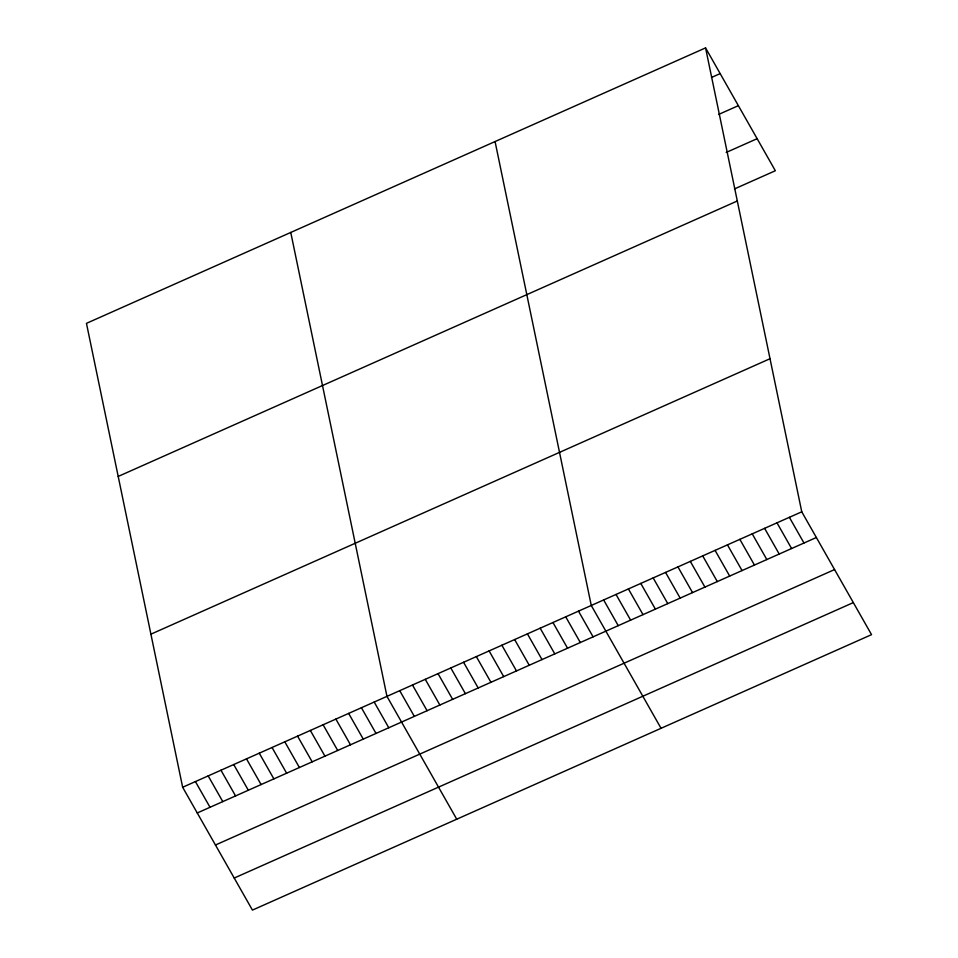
<?xml version="1.0" encoding="UTF-8"?>
<svg xmlns="http://www.w3.org/2000/svg" width="958" height="958" viewBox="0 0 958 958"><rect width="100%" height="100%" fill="white"/><g stroke="black" fill="none" stroke-linecap="round" stroke-linejoin="round"><path stroke-width="1.44" d="M705.567 47.9L86.46 323.349L182.655 787.26L252.433 910.1L871.54 634.651L801.762 511.811L705.567 47.9L775.345 170.74L734.487 188.918M711.507 77.454L720.165 73.598M718.572 114.469L738.379 105.655M726.188 152.454L757.143 138.682M118.205 476.437L737.313 200.988M150.909 634.172L770.016 358.723M182.655 787.26L801.762 511.811M197.252 812.971L816.36 537.51M215.454 845.016L834.562 569.567M234.219 878.043L853.327 602.594M789.38 517.32L803.978 543.018M776.998 522.829L791.595 548.539M764.616 528.337L779.213 554.047M752.234 533.846L766.831 559.556M739.851 539.354L754.449 565.064M727.469 544.874L742.067 570.573M715.087 550.383L729.685 576.081M702.705 555.891L717.303 581.59M690.323 561.4L704.92 587.098M677.941 566.908L692.538 592.607M665.559 572.417L680.156 598.115M653.176 577.925L667.774 603.624M640.794 583.434L655.392 609.132M628.412 588.942L643.01 614.641M616.03 594.451L630.627 620.149M603.648 599.959L618.245 625.658M661.044 728.308L591.266 605.468L495.07 141.556M578.488 611.144L593.086 636.854M565.723 616.832L580.32 642.531M552.958 622.508L567.555 648.207M540.18 628.197L554.778 653.895M527.415 633.873L542.012 659.571M514.65 639.561L529.247 665.259M501.872 645.237L516.482 670.935M489.107 650.913L503.704 676.623M476.342 656.601L490.939 682.3M463.564 662.277L478.174 687.976M450.799 667.965L465.396 693.664M438.034 673.642L452.631 699.34M425.268 679.318L439.866 705.028M412.491 685.006L427.088 710.704M399.726 690.682L414.323 716.38M456.738 819.198L386.96 696.37L290.765 232.447M374.183 702.046L388.78 727.745M361.417 707.734L376.015 733.433M348.652 713.411L363.25 739.109M335.875 719.087L350.484 744.797M323.109 724.775L337.707 750.473M310.344 730.451L324.942 756.149M297.567 736.139L312.176 761.838M284.801 741.815L299.399 767.514M272.036 747.491L286.634 773.202M259.259 753.18L273.868 778.878M246.493 758.856L261.091 784.554M233.728 764.544L248.326 790.242M220.963 770.22L235.56 795.918M208.185 775.908L222.783 801.606M195.42 781.584L210.018 807.283"/></g></svg>
